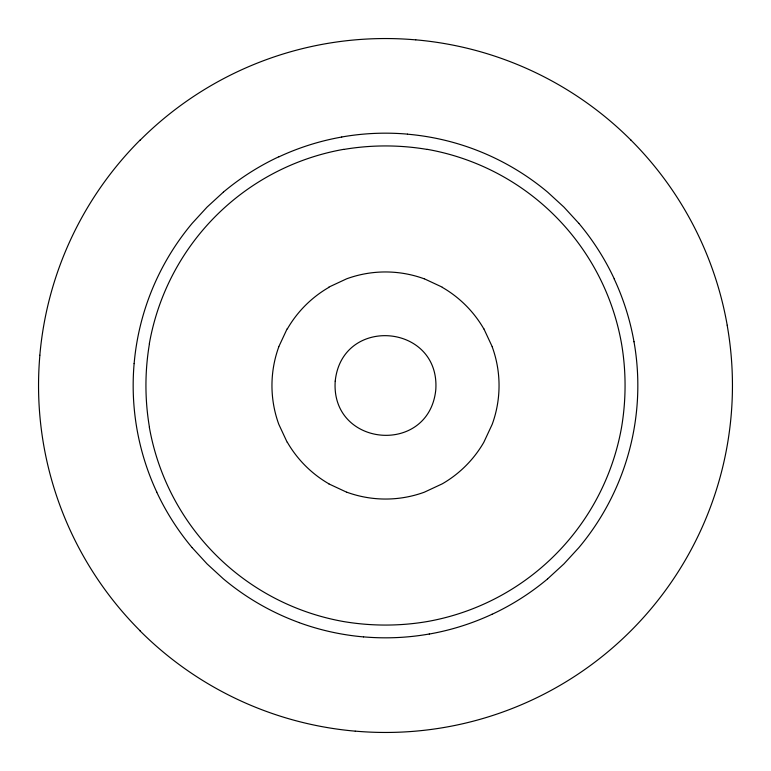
<?xml version="1.0" encoding="UTF-8"?>
<svg xmlns="http://www.w3.org/2000/svg" width="771" height="771" viewBox="0 0 771 771"><rect width="100%" height="100%" fill="white"/><g stroke="black" fill="none" stroke-linecap="round" stroke-linejoin="round"><path stroke-width="1.16" d="M149.429 343.876C144.775 371.4 144.775 399.6 149.429 427.124M278.803 346.671L287.169 328.725M223.301 192.201L207.081 207.081L192.201 223.301A252.628 252.628 0 0 0 148.389 299.196A252.319 252.319 0 0 0 134.135 363.594M547.699 578.799L563.919 563.919L578.799 547.699A252.628 252.628 0 0 0 622.611 471.804A252.319 252.319 0 0 0 633.993 429.312A252.059 252.059 0 0 0 633.993 341.688M328.725 287.169L346.671 278.803A113.144 113.144 0 0 1 424.195 278.803M343.876 149.429C371.4 144.775 399.6 144.775 427.124 149.429M424.329 278.803L442.275 287.169M346.671 492.197L328.725 483.831M578.799 223.301L563.919 207.081L547.699 192.201A252.628 252.628 0 0 0 471.804 148.389A252.319 252.319 0 0 0 407.445 134.183M192.201 547.699L207.081 563.919L223.301 578.799A252.628 252.628 0 0 0 299.196 622.611M483.831 328.725L492.197 346.671M287.169 442.275L278.803 424.329A113.144 113.144 0 0 1 278.803 346.805M492.197 346.805A113.144 113.144 0 0 1 492.197 424.329L483.831 442.275A113.414 113.414 0 0 1 442.275 483.831L424.329 492.197A113.144 113.144 0 0 1 346.805 492.197M328.909 483.831A113.414 113.414 0 0 1 287.352 442.275M287.352 328.909A113.414 113.414 0 0 1 328.909 287.352M442.275 287.352A113.414 113.414 0 0 1 483.831 328.909M727.169 325.246A346.574 346.574 0 0 1 727.169 445.754A347.114 347.114 0 0 1 630.842 630.842A347.114 347.114 0 0 1 445.754 727.188A346.574 346.574 0 0 1 355.258 731.13M630.842 140.014A347.114 347.114 0 0 1 727.188 325.102M140.158 140.158A347.114 347.114 0 0 1 325.246 43.812A346.574 346.574 0 0 1 415.742 39.87M415.887 39.851A347.114 347.114 0 0 1 630.986 140.158M140.158 630.842A347.114 347.114 0 0 1 43.812 445.754A346.574 346.574 0 0 1 39.87 355.258M39.851 355.113A347.114 347.114 0 0 1 140.158 140.014M355.113 731.149A347.114 347.114 0 0 1 140.014 630.842M149.323 427.134A239.781 239.781 0 0 0 343.779 621.59C371.343 626.197 399.571 626.245 427.124 621.571A239.781 239.781 0 0 0 621.59 427.134C626.206 399.6 626.235 371.4 621.571 343.876A239.781 239.781 0 0 0 427.134 149.323M149.323 343.779A239.781 239.781 0 0 1 343.779 149.323M492.1 614.236A252.319 252.319 0 0 1 429.274 634.041M363.546 636.904A252.319 252.319 0 0 1 299.235 622.66M156.802 492.139A252.319 252.319 0 0 1 136.997 429.312A252.059 252.059 0 0 1 134.135 363.507M278.9 156.85A252.319 252.319 0 0 1 341.726 137.045M614.188 278.938A252.319 252.319 0 0 1 633.993 341.765M578.915 223.417A252.628 252.628 0 0 1 614.304 278.977M341.688 137.007A252.059 252.059 0 0 1 407.493 134.135M223.417 192.085A252.628 252.628 0 0 1 278.977 156.696M192.085 547.583A252.628 252.628 0 0 1 156.696 492.023M429.312 633.993A252.059 252.059 0 0 1 363.507 636.865M547.583 578.915A252.628 252.628 0 0 1 492.023 614.304M335.221 381.105C330.537 447.363 428.888 455.96 435.779 389.895C440.463 323.637 342.112 315.04 335.221 381.105"/></g></svg>
